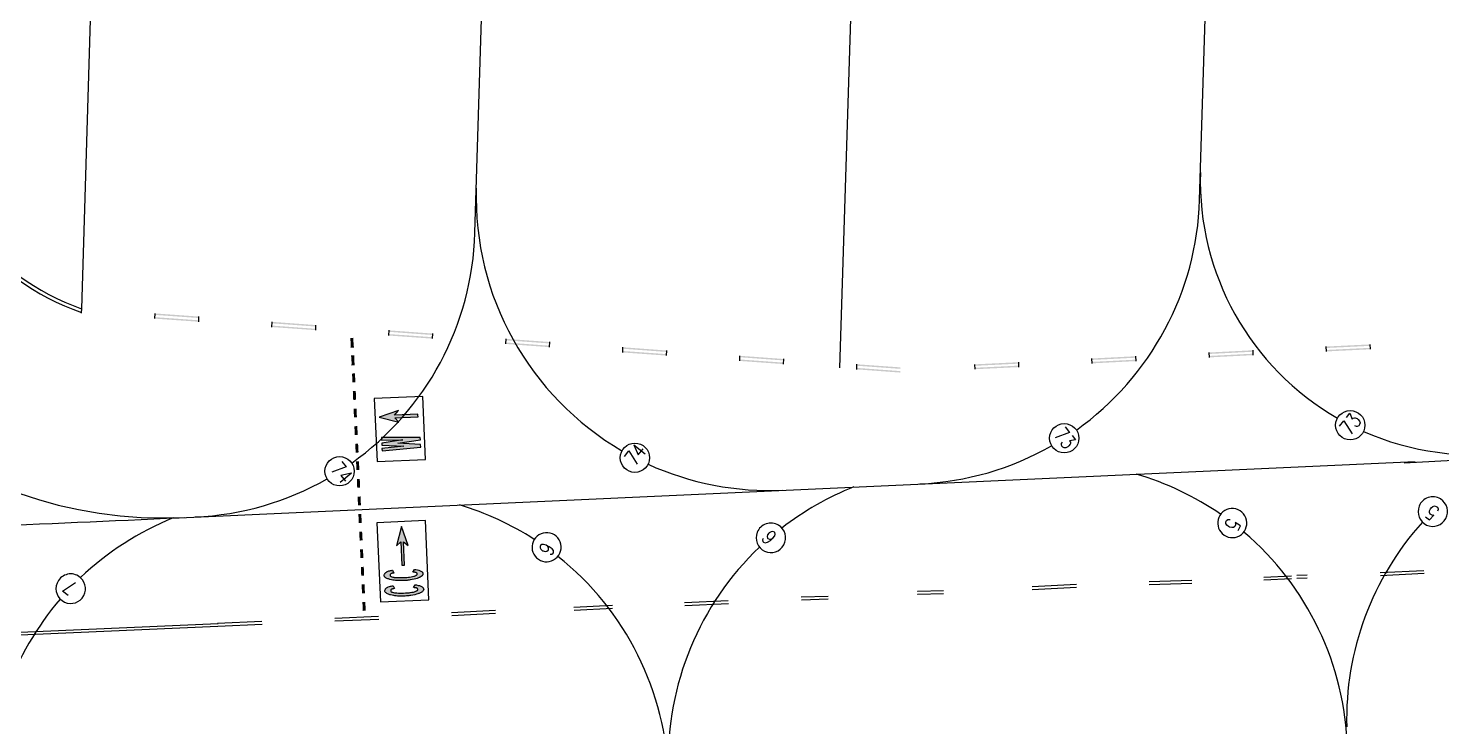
# Model space of a CAD drawing. Extents: x 71210 to 87171, y -11349 to 219.
# Drawn here: x 79719 to 81165, y -5946 to -5232 of the extents above; entities that cross this region are included whole.
import ezdxf

# ---------------------------------------------------------------- set-up
doc = ezdxf.new("R2010")
doc.units = 0
doc.layers.add('建築', color=7, linetype='Continuous')
doc.styles.add('TC_T1', font='romanc.shx', dxfattribs={"width": 0.8, "bigfont": '@chineset.shx'})

msp = doc.modelspace()

# ---------------------------------------------------------------- hatches: boundary and pattern name
at = {"layer": '建築', "ltscale": 1000}
h = msp.add_hatch(color=256, dxfattribs=at)
h.paths.add_polyline_path([(79848.7, -5523.1), (79848.6, -5524.6), (79893.5, -5527.8), (79893.6, -5526.3)])
h.paths.add_polyline_path([(79848.5, -5526.9), (79848.5, -5528.4), (79893.4, -5531.6), (79893.4, -5530.1)])
h = msp.add_hatch(color=256, dxfattribs=at)
h.paths.add_polyline_path([(79968.4, -5531.7), (79968.3, -5533.2), (80013.2, -5536.5), (80013.3, -5535)])
h.paths.add_polyline_path([(79968.2, -5535.5), (79968.2, -5537), (80013.1, -5540.2), (80013.1, -5538.8)])
h = msp.add_hatch(color=256, dxfattribs=at)
h.paths.add_polyline_path([(80050.4, -5548.5), (80048.9, -5548.6), (80049.3, -5557.6), (80050.8, -5557.5)])
h.paths.add_polyline_path([(80051.9, -5548.5), (80050.4, -5548.5), (80050.8, -5557.5), (80052.3, -5557.4)])
h = msp.add_hatch(color=256, dxfattribs=at)
h.paths.add_polyline_path([(80088.1, -5540.4), (80088, -5541.9), (80132.9, -5545.2), (80133, -5543.7)])
h.paths.add_polyline_path([(80087.9, -5544.2), (80087.8, -5545.7), (80132.7, -5548.9), (80132.8, -5547.4)])
h = msp.add_hatch(color=256, dxfattribs=at)
h.paths.add_polyline_path([(80207.8, -5549.1), (80207.7, -5550.6), (80252.6, -5553.8), (80252.7, -5552.3)])
h.paths.add_polyline_path([(80207.6, -5552.8), (80207.5, -5554.3), (80252.4, -5557.6), (80252.5, -5556.1)])
h = msp.add_hatch(color=256, dxfattribs=at)
h.paths.add_polyline_path([(80050.2, -5575.6), (80051.7, -5575.5), (80051.3, -5566.5), (80049.8, -5566.6)])
h.paths.add_polyline_path([(80052.8, -5566.4), (80051.3, -5566.5), (80051.7, -5575.5), (80053.2, -5575.4)])
h = msp.add_hatch(color=256, dxfattribs=at)
h.paths.add_polyline_path([(80327.4, -5557.7), (80327.4, -5559.2), (80372.3, -5562.5), (80372.3, -5561)])
h.paths.add_polyline_path([(80327.3, -5561.5), (80327.2, -5563), (80372.1, -5566.2), (80372.2, -5564.7)])
h = msp.add_hatch(color=256, dxfattribs=at)
h.paths.add_polyline_path([(80447.1, -5566.4), (80447.1, -5567.9), (80492, -5571.2), (80492, -5569.7)])
h.paths.add_polyline_path([(80447, -5570.2), (80446.9, -5571.7), (80491.8, -5574.9), (80491.9, -5573.4)])
h = msp.add_hatch(color=256, dxfattribs=at)
h.paths.add_polyline_path([(80852.3, -5568.4), (80852.2, -5566.9), (80807.3, -5569.2), (80807.3, -5570.7)])
h.paths.add_polyline_path([(80852.5, -5571.9), (80852.4, -5570.4), (80807.4, -5572.7), (80807.5, -5574.2)])
h = msp.add_hatch(color=256, dxfattribs=at)
h.paths.add_polyline_path([(80972.1, -5562.3), (80972.1, -5560.8), (80927.1, -5563.1), (80927.2, -5564.6)])
h.paths.add_polyline_path([(80972.3, -5565.8), (80972.2, -5564.3), (80927.3, -5566.6), (80927.4, -5568.1)])
h = msp.add_hatch(color=256, dxfattribs=at)
h.paths.add_polyline_path([(81092, -5556.3), (81091.9, -5554.8), (81047, -5557), (81047, -5558.5)])
h.paths.add_polyline_path([(81092.2, -5559.8), (81092.1, -5558.3), (81047.1, -5560.5), (81047.2, -5562)])
h = msp.add_hatch(color=256, dxfattribs=at)
h.paths.add_polyline_path([(80566.8, -5575.1), (80566.8, -5576.6), (80611.7, -5579.8), (80611.7, -5578.3)])
h.paths.add_polyline_path([(80566.7, -5578.8), (80566.6, -5580.3), (80611.5, -5583.6), (80611.6, -5582.1)])
h = msp.add_hatch(color=256, dxfattribs=at)
h.paths.add_polyline_path([(80732.4, -5574.5), (80732.4, -5573), (80687.4, -5575.2), (80687.5, -5576.7)])
h.paths.add_polyline_path([(80732.6, -5578), (80732.5, -5576.5), (80687.6, -5578.7), (80687.7, -5580.2)])
h = msp.add_hatch(color=256, dxfattribs=at)
h.paths.add_polyline_path([(80051, -5593.5), (80052.5, -5593.5), (80052.1, -5584.5), (80050.6, -5584.6)])
h.paths.add_polyline_path([(80053.6, -5584.4), (80052.1, -5584.5), (80052.5, -5593.5), (80054, -5593.4)])
h = msp.add_hatch(color=256, dxfattribs=at)
h.paths.add_polyline_path([(80051.8, -5611.5), (80053.3, -5611.5), (80052.9, -5602.5), (80051.4, -5602.5)])
h.paths.add_polyline_path([(80054.4, -5602.4), (80052.9, -5602.5), (80053.3, -5611.5), (80054.8, -5611.4)])
h = msp.add_hatch(color=256, dxfattribs=at)
h.paths.add_polyline_path([(80052.6, -5629.5), (80054.1, -5629.4), (80053.7, -5620.4), (80052.2, -5620.5)])
h.paths.add_polyline_path([(80055.2, -5620.4), (80053.7, -5620.4), (80054.1, -5629.4), (80055.6, -5629.4)])
for points in [[(80118, -5627.3), (80118, -5626), (80094.2, -5627), (80098, -5622.3), (80078.5, -5629.1), (80098.5, -5634.2), (80094.3, -5629.8), (80118.1, -5628.7)], [(80103.7, -5658.9), (80081.2, -5661.1), (80081.4, -5663.7), (80120.9, -5659.9), (80120.8, -5657.3), (80097.4, -5655.9), (80120.5, -5652.4), (80120.4, -5649.9), (80080.7, -5650.1), (80080.9, -5652.6), (80102.7, -5652.5), (80081, -5655.7), (80081.1, -5657.7)], [(80102.9, -5780.5), (80104.3, -5780.4), (80103.2, -5756.6), (80107.9, -5760.4), (80101.1, -5740.9), (80096, -5760.9), (80100.4, -5756.7), (80101.5, -5780.5)], [(80093.3, -5788.6), (80092.9, -5788.6), (80092.4, -5788.7), (80092, -5788.8), (80091.5, -5788.9), (80091.3, -5789), (80090.7, -5789.2), (80090.4, -5789.4), (80090, -5789.7), (80089.7, -5790), (80089.5, -5790.3), (80089.5, -5790.8), (80089.5, -5790.9), (80089.5, -5791.2), (80089.7, -5791.4), (80090.1, -5791.8), (80090.7, -5792.2), (80091.3, -5792.4), (80092.4, -5792.7), (80093.3, -5792.9), (80093.8, -5793), (80094.6, -5793.1), (80095.3, -5793.1), (80095.7, -5793.2), (80097.2, -5793.3), (80098, -5793.3), (80099.5, -5793.3), (80100.5, -5793.3), (80101.2, -5793.3), (80102.4, -5793.3), (80104.5, -5793.2), (80106.6, -5793), (80108.2, -5792.8), (80109.5, -5792.7), (80111.1, -5792.5), (80112.6, -5792.2), (80113.8, -5791.9), (80114.5, -5791.7), (80115.3, -5791.4), (80116, -5791.1), (80116.4, -5790.8), (80116.7, -5790.6), (80116.9, -5790.4), (80117.1, -5790.2), (80117.2, -5789.9), (80117.3, -5789.7), (80117.2, -5789.5), (80117.2, -5789.3), (80117.2, -5789.2), (80117.1, -5789), (80117.1, -5788.9), (80117, -5788.8), (80116.9, -5788.7), (80116.8, -5788.6), (80116.7, -5788.4), (80116.5, -5788.3), (80116.3, -5788.2), (80116.1, -5788.1), (80115.9, -5788.1), (80115.8, -5788), (80115.5, -5788), (80115.3, -5787.9), (80115, -5787.9), (80114.7, -5787.8), (80114.4, -5787.8), (80114.1, -5787.8), (80113.7, -5787.7), (80113.2, -5787.7), (80112.9, -5787.7), (80112.7, -5787.6), (80114.4, -5784.9), (80115.8, -5785), (80117.7, -5785.3), (80118.8, -5785.6), (80120.3, -5786.2), (80121.6, -5786.9), (80122.2, -5787.4), (80122.6, -5787.8), (80122.8, -5788.2), (80122.9, -5788.5), (80123.1, -5788.9), (80123.1, -5789.3), (80123.1, -5789.6), (80123.1, -5789.9), (80122.9, -5790.4), (80122.7, -5790.8), (80122.5, -5791.1), (80122.2, -5791.4), (80121.8, -5791.8), (80121.3, -5792.1), (80120.4, -5792.7), (80119.6, -5793.1), (80119.2, -5793.3), (80118.5, -5793.6), (80117.8, -5793.9), (80117.1, -5794.1), (80115.8, -5794.5), (80114, -5795), (80112.2, -5795.3), (80110.2, -5795.7), (80108.9, -5795.8), (80107.8, -5796), (80107.1, -5796.1), (80105.5, -5796.2), (80104.2, -5796.3), (80102.9, -5796.3), (80102.2, -5796.4), (80100.9, -5796.4), (80099.4, -5796.4), (80097.6, -5796.3), (80096.4, -5796.2), (80095, -5796.1), (80093.6, -5796), (80092.5, -5795.8), (80090.9, -5795.5), (80089.4, -5795.2), (80088.7, -5795), (80087.8, -5794.7), (80087.1, -5794.5), (80086.2, -5794.1), (80085.4, -5793.7), (80084.7, -5793.2), (80084.1, -5792.7), (80083.8, -5792.2), (80083.6, -5791.7), (80083.5, -5791.4), (80083.5, -5791.1), (80083.5, -5790.6), (80083.7, -5789.9), (80084, -5789.3), (80084.3, -5789), (80084.8, -5788.4), (80085.3, -5788), (80085.7, -5787.7), (80086.4, -5787.2), (80087, -5787), (80088.1, -5786.5), (80089.1, -5786.2), (80090, -5786), (80091, -5785.9), (80091.6, -5785.8), (80092, -5785.8)], [(80123.2, -5807), (80123.4, -5806.7), (80123.6, -5806.2), (80123.8, -5805.8), (80123.9, -5805.4), (80123.9, -5805.1), (80123.8, -5804.8), (80123.7, -5804.4), (80123.5, -5804.1), (80123.3, -5803.7), (80122.9, -5803.3), (80122.3, -5802.7), (80121, -5802), (80119.5, -5801.5), (80118.4, -5801.2), (80116.6, -5800.8), (80115.1, -5800.7), (80113.4, -5803.5), (80113.6, -5803.5), (80113.9, -5803.5), (80114.4, -5803.6), (80114.8, -5803.6), (80115.1, -5803.6), (80115.4, -5803.7), (80115.8, -5803.7), (80116.2, -5803.8), (80116.6, -5803.9), (80116.8, -5804), (80117.1, -5804.1), (80117.5, -5804.3), (80117.7, -5804.6), (80117.9, -5804.9), (80118, -5805.2), (80118, -5805.7), (80117.8, -5806.1), (80117.4, -5806.5), (80117.1, -5806.7), (80116.7, -5806.9), (80116, -5807.3), (80115.3, -5807.5), (80114.5, -5807.7), (80113.4, -5808), (80111.9, -5808.3), (80110.2, -5808.6), (80108.9, -5808.7), (80107.3, -5808.9), (80105.2, -5809), (80103.2, -5809.1), (80101.9, -5809.1), (80101.3, -5809.1), (80100.2, -5809.1), (80098.8, -5809.1), (80098, -5809.1), (80096.5, -5809), (80096, -5809), (80095.4, -5808.9), (80094.6, -5808.8), (80094, -5808.7), (80093.1, -5808.5), (80092, -5808.2), (80091.4, -5808), (80090.8, -5807.7), (80090.4, -5807.3), (80090.2, -5807), (80090.2, -5806.7), (80090.2, -5806.2), (80090.4, -5805.8), (80090.7, -5805.5), (80091.1, -5805.2), (80091.5, -5805), (80092, -5804.8), (80092.2, -5804.8), (80092.7, -5804.7), (80093.1, -5804.6), (80093.6, -5804.5), (80094.1, -5804.4), (80092.7, -5801.7), (80092.3, -5801.7), (80091.7, -5801.7), (80090.7, -5801.9), (80089.8, -5802.1), (80088.9, -5802.4), (80087.7, -5802.8), (80087.2, -5803.1), (80086.4, -5803.5), (80086, -5803.8), (80085.5, -5804.2), (80085, -5804.8), (80084.7, -5805.1), (80084.4, -5805.7), (80084.2, -5806.4), (80084.2, -5806.9), (80084.2, -5807.3), (80084.3, -5807.6), (80084.5, -5808), (80084.9, -5808.5), (80085.4, -5809), (80086.1, -5809.5), (80087, -5809.9), (80087.8, -5810.3), (80088.5, -5810.6), (80089.4, -5810.8), (80090.1, -5811), (80091.6, -5811.4), (80093.2, -5811.6), (80094.4, -5811.8), (80095.7, -5812), (80097.1, -5812.1), (80098.4, -5812.1), (80100.2, -5812.2), (80101.6, -5812.2), (80102.9, -5812.2), (80103.6, -5812.2), (80104.9, -5812.1), (80106.3, -5812), (80107.8, -5811.9), (80108.6, -5811.8), (80109.6, -5811.7), (80110.9, -5811.5), (80112.9, -5811.2), (80114.8, -5810.8), (80116.6, -5810.3), (80117.8, -5810), (80118.5, -5809.7), (80119.2, -5809.4), (80119.9, -5809.2), (80120.4, -5808.9), (80121.2, -5808.5), (80122, -5808), (80122.5, -5807.6), (80123, -5807.2)]]:
    msp.add_hatch(color=256, dxfattribs=at).paths.add_polyline_path(points)
h = msp.add_hatch(color=256, dxfattribs=at)
h.paths.add_polyline_path([(80053.4, -5647.5), (80054.9, -5647.4), (80054.5, -5638.4), (80053, -5638.5)])
h.paths.add_polyline_path([(80056, -5638.4), (80054.5, -5638.4), (80054.9, -5647.4), (80056.4, -5647.4)])
h = msp.add_hatch(color=256, dxfattribs=at)
h.paths.add_polyline_path([(80054.3, -5665.5), (80055.8, -5665.4), (80055.3, -5656.4), (80053.9, -5656.5)])
h.paths.add_polyline_path([(80056.8, -5656.3), (80055.3, -5656.4), (80055.8, -5665.4), (80057.3, -5665.3)])
h = msp.add_hatch(color=256, dxfattribs=at)
h.paths.add_polyline_path([(80055.1, -5683.4), (80056.6, -5683.4), (80056.2, -5674.4), (80054.7, -5674.5)])
h.paths.add_polyline_path([(80057.7, -5674.3), (80056.2, -5674.4), (80056.6, -5683.4), (80058.1, -5683.3)])
h = msp.add_hatch(color=256, dxfattribs=at)
h.paths.add_polyline_path([(80055.9, -5701.4), (80057.4, -5701.4), (80057, -5692.4), (80055.5, -5692.4)])
h.paths.add_polyline_path([(80058.5, -5692.3), (80057, -5692.4), (80057.4, -5701.4), (80058.9, -5701.3)])
h = msp.add_hatch(color=256, dxfattribs=at)
h.paths.add_polyline_path([(80056.7, -5719.4), (80058.2, -5719.3), (80057.8, -5710.4), (80056.3, -5710.4)])
h.paths.add_polyline_path([(80059.3, -5710.3), (80057.8, -5710.4), (80058.2, -5719.3), (80059.7, -5719.3)])
h = msp.add_hatch(color=256, dxfattribs=at)
h.paths.add_polyline_path([(80057.5, -5737.4), (80059, -5737.3), (80058.6, -5728.3), (80057.1, -5728.4)])
h.paths.add_polyline_path([(80060.1, -5728.3), (80058.6, -5728.3), (80059, -5737.3), (80060.5, -5737.3)])
h = msp.add_hatch(color=256, dxfattribs=at)
h.paths.add_polyline_path([(80058.4, -5755.4), (80059.9, -5755.3), (80059.4, -5746.3), (80057.9, -5746.4)])
h.paths.add_polyline_path([(80060.9, -5746.2), (80059.4, -5746.3), (80059.9, -5755.3), (80061.4, -5755.2)])
h = msp.add_hatch(color=256, dxfattribs=at)
h.paths.add_polyline_path([(80059.2, -5773.4), (80060.7, -5773.3), (80060.3, -5764.3), (80058.8, -5764.4)])
h.paths.add_polyline_path([(80061.8, -5764.2), (80060.3, -5764.3), (80060.7, -5773.3), (80062.2, -5773.2)])
h = msp.add_hatch(color=256, dxfattribs=at)
h.paths.add_polyline_path([(80060, -5791.3), (80061.5, -5791.3), (80061.1, -5782.3), (80059.6, -5782.3)])
h.paths.add_polyline_path([(80062.6, -5782.2), (80061.1, -5782.3), (80061.5, -5791.3), (80063, -5791.2)])
h = msp.add_hatch(color=256, dxfattribs=at)
h.paths.add_polyline_path([(80060.8, -5809.3), (80062.3, -5809.3), (80061.9, -5800.3), (80060.4, -5800.3)])
h.paths.add_polyline_path([(80063.4, -5800.2), (80061.9, -5800.3), (80062.3, -5809.3), (80063.8, -5809.2)])
h = msp.add_hatch(color=256, dxfattribs=at)
h.paths.add_polyline_path([(80061.6, -5827.3), (80063.1, -5827.2), (80062.7, -5818.2), (80061.2, -5818.3)])
h.paths.add_polyline_path([(80064.2, -5818.2), (80062.7, -5818.2), (80063.1, -5827.2), (80064.6, -5827.2)])

# ---------------------------------------------------------------- linework, layer by layer
for p, q in [((80176.4, -5440.8, -12.7), (80202.7, -4583.3, -12.7)), ((80917.8, -5407, -12.7), (80942.5, -4602.1, -12.7)), ((79774, -5518.4, -12.7), (79795.4, -4815, -12.7)), ((80549.8, -5578.9, -12.7), (80572.6, -4838.9, -12.7)), ((79773.9, -5517.7, -12.7), (79773.6, -5523, -12.7)), ((79848.7, -5523.1, -12.7), (79848.5, -5528.4, -12.7)), ((79893.6, -5526.3, -12.7), (79893.4, -5531.6, -12.7)), ((79968.4, -5531.7, -12.7), (79968.2, -5537, -12.7)), ((80013.3, -5535, -12.7), (80013.1, -5540.2, -12.7)), ((80048.9, -5548.6, -12.7), (80051.9, -5548.5, -12.7)), ((80088.1, -5540.4, -12.7), (80087.8, -5545.7, -12.7)), ((80133, -5543.7, -12.7), (80132.7, -5548.9, -12.7)), ((80207.8, -5549.1, -12.7), (80207.5, -5554.3, -12.7)), ((80252.7, -5552.3, -12.7), (80252.4, -5557.6, -12.7)), ((80049.3, -5557.6, -12.7), (80052.3, -5557.4, -12.7)), ((80049.3, -5557.6, -12.7), (80052.3, -5557.4, -12.7)), ((80049.8, -5566.6, -12.7), (80052.8, -5566.4, -12.7)), ((80327.4, -5557.7, -12.7), (80327.2, -5563, -12.7)), ((80372.3, -5561, -12.7), (80372.1, -5566.2, -12.7)), ((80447.1, -5566.4, -12.7), (80446.9, -5571.7, -12.7)), ((80852.2, -5566.9, -12.7), (80852.5, -5571.9, -12.7)), ((80927.1, -5563.1, -12.7), (80927.4, -5568.1, -12.7)), ((80972.1, -5560.8, -12.7), (80972.3, -5565.8, -12.7)), ((81047, -5557, -12.7), (81047.2, -5562, -12.7)), ((81091.9, -5554.8, -12.7), (81092.2, -5559.8, -12.7)), ((80050.2, -5575.6, -12.7), (80053.2, -5575.4, -12.7)), ((80492, -5569.7, -12.7), (80491.8, -5574.9, -12.7)), ((80566.8, -5575.1, -12.7), (80566.6, -5580.3, -12.7)), ((80687.4, -5575.2, -12.7), (80687.7, -5580.2, -12.7)), ((80732.4, -5573, -12.7), (80732.6, -5578, -12.7)), ((80807.3, -5569.2, -12.7), (80807.5, -5574.2, -12.7)), ((80123, -5608, -12.7), (80073.4, -5610.2, -12.7)), ((80073.4, -5610.2, -12.7), (80076.4, -5674.6, -12.7)), ((80125.9, -5672.4, -12.7), (80123, -5608, -12.7)), ((80098, -5622.3, -12.7), (80078.5, -5629.1, -12.7)), ((80094.2, -5627, -12.7), (80098, -5622.3, -12.7)), ((80078.5, -5629.1, -12.7), (80098.5, -5634.2, -12.7)), ((80118, -5626, -12.7), (80094.2, -5627, -12.7)), ((80094.3, -5629.8, -12.7), (80118.1, -5628.7, -12.7)), ((80098.5, -5634.2, -12.7), (80094.3, -5629.8, -12.7)), ((80118, -5627.3, -12.7), (80118, -5626, -12.7)), ((80118.1, -5628.7, -12.7), (80118, -5627.3, -12.7)), ((80120.4, -5649.9, -12.7), (80080.7, -5650.1, -12.7)), ((80080.7, -5650.1, -12.7), (80080.9, -5652.6, -12.7)), ((80080.9, -5652.6, -12.7), (80102.7, -5652.5, -12.7)), ((80102.7, -5652.5, -12.7), (80081, -5655.7, -12.7)), ((80097.4, -5655.9, -12.7), (80120.5, -5652.4, -12.7)), ((80120.5, -5652.4, -12.7), (80120.4, -5649.9, -12.7)), ((80081, -5655.7, -12.7), (80081.1, -5657.7, -12.7)), ((80081.1, -5657.7, -12.7), (80103.7, -5658.9, -12.7)), ((80103.7, -5658.9, -12.7), (80081.2, -5661.1, -12.7)), ((80081.2, -5661.1, -12.7), (80081.4, -5663.7, -12.7)), ((80081.4, -5663.7, -12.7), (80120.9, -5659.9, -12.7)), ((80120.8, -5657.3, -12.7), (80097.4, -5655.9, -12.7)), ((80120.9, -5659.9, -12.7), (80120.8, -5657.3, -12.7)), ((79873.7, -5732, -12.7), (81138.2, -5674.4, -12.7)), ((79873.7, -5732, -12.7), (81138.2, -5674.4, -12.7)), ((80076.4, -5674.6, -12.7), (80125.9, -5672.4, -12.7)), ((80125.6, -5734.8, -12.7), (80076.1, -5737.1, -12.7)), ((80076.1, -5737.1, -12.7), (80079.8, -5818.2, -12.7)), ((80101.1, -5740.9, -12.7), (80096, -5760.9, -12.7)), ((80107.9, -5760.4, -12.7), (80101.1, -5740.9, -12.7)), ((80129.3, -5816, -12.7), (80125.6, -5734.8, -12.7)), ((80096, -5760.9, -12.7), (80100.4, -5756.7, -12.7)), ((80100.4, -5756.7, -12.7), (80101.5, -5780.5, -12.7)), ((80104.3, -5780.4, -12.7), (80103.2, -5756.6, -12.7)), ((80103.2, -5756.6, -12.7), (80107.9, -5760.4, -12.7)), ((80101.5, -5780.5, -12.7), (80102.9, -5780.5, -12.7)), ((80102.9, -5780.5, -12.7), (80104.3, -5780.4, -12.7)), ((80083.5, -5790.6, -12.7), (80083.7, -5789.9, -12.7)), ((80083.5, -5791.1, -12.7), (80083.5, -5790.6, -12.7)), ((80083.5, -5791.4, -12.7), (80083.5, -5791.1, -12.7)), ((80083.6, -5791.7, -12.7), (80083.5, -5791.4, -12.7)), ((80083.8, -5792.2, -12.7), (80083.6, -5791.7, -12.7)), ((80083.7, -5789.9, -12.7), (80084, -5789.3, -12.7)), ((80084.1, -5792.7, -12.7), (80083.8, -5792.2, -12.7)), ((80084, -5789.3, -12.7), (80084.3, -5789, -12.7)), ((80084.7, -5793.2, -12.7), (80084.1, -5792.7, -12.7)), ((80084.3, -5789, -12.7), (80084.8, -5788.4, -12.7)), ((80085.4, -5793.7, -12.7), (80084.7, -5793.2, -12.7)), ((80084.8, -5788.4, -12.7), (80085.3, -5788, -12.7)), ((80085.3, -5788, -12.7), (80085.7, -5787.7, -12.7)), ((80086.2, -5794.1, -12.7), (80085.4, -5793.7, -12.7)), ((80085.7, -5787.7, -12.7), (80086.4, -5787.2, -12.7)), ((80087.1, -5794.5, -12.7), (80086.2, -5794.1, -12.7)), ((80086.4, -5787.2, -12.7), (80087, -5787, -12.7)), ((80087, -5787, -12.7), (80088.1, -5786.5, -12.7)), ((80087.8, -5794.7, -12.7), (80087.1, -5794.5, -12.7)), ((80088.7, -5795, -12.7), (80087.8, -5794.7, -12.7)), ((80088.1, -5786.5, -12.7), (80089.1, -5786.2, -12.7)), ((80089.4, -5795.2, -12.7), (80088.7, -5795, -12.7)), ((80089.1, -5786.2, -12.7), (80090, -5786, -12.7)), ((80090.9, -5795.5, -12.7), (80089.4, -5795.2, -12.7)), ((80089.7, -5790, -12.7), (80089.5, -5790.3, -12.7)), ((80089.5, -5790.3, -12.7), (80089.5, -5790.8, -12.7)), ((80089.5, -5790.8, -12.7), (80089.5, -5790.9, -12.7)), ((80089.5, -5790.9, -12.7), (80089.5, -5791.2, -12.7)), ((80089.5, -5791.2, -12.7), (80089.7, -5791.4, -12.7)), ((80090, -5789.7, -12.7), (80089.7, -5790, -12.7)), ((80089.7, -5791.4, -12.7), (80090.1, -5791.8, -12.7)), ((80090, -5786, -12.7), (80091, -5785.9, -12.7)), ((80090.4, -5789.4, -12.7), (80090, -5789.7, -12.7)), ((80090.1, -5791.8, -12.7), (80090.7, -5792.2, -12.7)), ((80090.7, -5789.2, -12.7), (80090.4, -5789.4, -12.7)), ((80091.3, -5789, -12.7), (80090.7, -5789.2, -12.7)), ((80090.7, -5792.2, -12.7), (80091.3, -5792.4, -12.7)), ((80092.5, -5795.8, -12.7), (80090.9, -5795.5, -12.7)), ((80091, -5785.9, -12.7), (80091.6, -5785.8, -12.7)), ((80091.5, -5788.9, -12.7), (80091.3, -5789, -12.7)), ((80091.3, -5792.4, -12.7), (80092.4, -5792.7, -12.7)), ((80092, -5788.8, -12.7), (80091.5, -5788.9, -12.7)), ((80091.6, -5785.8, -12.7), (80092, -5785.8, -12.7)), ((80092, -5785.8, -12.7), (80093.3, -5788.6, -12.7)), ((80092.4, -5788.7, -12.7), (80092, -5788.8, -12.7)), ((80092.9, -5788.6, -12.7), (80092.4, -5788.7, -12.7)), ((80092.4, -5792.7, -12.7), (80093.3, -5792.9, -12.7)), ((80093.6, -5796, -12.7), (80092.5, -5795.8, -12.7)), ((80093.3, -5788.6, -12.7), (80092.9, -5788.6, -12.7)), ((80093.3, -5792.9, -12.7), (80093.8, -5793, -12.7)), ((80095, -5796.1, -12.7), (80093.6, -5796, -12.7)), ((80093.8, -5793, -12.7), (80094.6, -5793.1, -12.7)), ((80094.6, -5793.1, -12.7), (80095.3, -5793.1, -12.7)), ((80096.4, -5796.2, -12.7), (80095, -5796.1, -12.7)), ((80095.3, -5793.1, -12.7), (80095.7, -5793.2, -12.7)), ((80095.7, -5793.2, -12.7), (80097.2, -5793.3, -12.7)), ((80097.6, -5796.3, -12.7), (80096.4, -5796.2, -12.7)), ((80097.2, -5793.3, -12.7), (80098, -5793.3, -12.7)), ((80099.4, -5796.4, -12.7), (80097.6, -5796.3, -12.7)), ((80098, -5793.3, -12.7), (80099.5, -5793.3, -12.7)), ((80100.9, -5796.4, -12.7), (80099.4, -5796.4, -12.7)), ((80099.5, -5793.3, -12.7), (80100.5, -5793.3, -12.7)), ((80100.5, -5793.3, -12.7), (80101.2, -5793.3, -12.7)), ((80102.2, -5796.4, -12.7), (80100.9, -5796.4, -12.7)), ((80101.2, -5793.3, -12.7), (80102.4, -5793.3, -12.7)), ((80102.9, -5796.3, -12.7), (80102.2, -5796.4, -12.7)), ((80102.4, -5793.3, -12.7), (80104.5, -5793.2, -12.7)), ((80104.2, -5796.3, -12.7), (80102.9, -5796.3, -12.7)), ((80105.5, -5796.2, -12.7), (80104.2, -5796.3, -12.7)), ((80104.5, -5793.2, -12.7), (80106.6, -5793, -12.7)), ((80107.1, -5796.1, -12.7), (80105.5, -5796.2, -12.7)), ((80106.6, -5793, -12.7), (80108.2, -5792.8, -12.7)), ((80107.8, -5796, -12.7), (80107.1, -5796.1, -12.7)), ((80108.9, -5795.8, -12.7), (80107.8, -5796, -12.7)), ((80108.2, -5792.8, -12.7), (80109.5, -5792.7, -12.7)), ((80110.2, -5795.7, -12.7), (80108.9, -5795.8, -12.7)), ((80109.5, -5792.7, -12.7), (80111.1, -5792.5, -12.7)), ((80112.2, -5795.3, -12.7), (80110.2, -5795.7, -12.7)), ((80111.1, -5792.5, -12.7), (80112.6, -5792.2, -12.7)), ((80114, -5795, -12.7), (80112.2, -5795.3, -12.7)), ((80112.6, -5792.2, -12.7), (80113.8, -5791.9, -12.7)), ((80112.7, -5787.6, -12.7), (80114.4, -5784.9, -12.7)), ((80112.9, -5787.7, -12.7), (80112.7, -5787.6, -12.7)), ((80113.2, -5787.7, -12.7), (80112.9, -5787.7, -12.7)), ((80113.7, -5787.7, -12.7), (80113.2, -5787.7, -12.7)), ((80114.1, -5787.8, -12.7), (80113.7, -5787.7, -12.7)), ((80113.8, -5791.9, -12.7), (80114.5, -5791.7, -12.7)), ((80115.8, -5794.5, -12.7), (80114, -5795, -12.7)), ((80114.4, -5787.8, -12.7), (80114.1, -5787.8, -12.7)), ((80114.4, -5784.9, -12.7), (80115.8, -5785, -12.7)), ((80114.7, -5787.8, -12.7), (80114.4, -5787.8, -12.7)), ((80114.5, -5791.7, -12.7), (80115.3, -5791.4, -12.7)), ((80115, -5787.9, -12.7), (80114.7, -5787.8, -12.7)), ((80115.3, -5787.9, -12.7), (80115, -5787.9, -12.7)), ((80115.5, -5788, -12.7), (80115.3, -5787.9, -12.7)), ((80115.3, -5791.4, -12.7), (80116, -5791.1, -12.7)), ((80115.8, -5788, -12.7), (80115.5, -5788, -12.7)), ((80115.8, -5785, -12.7), (80117.7, -5785.3, -12.7)), ((80115.9, -5788.1, -12.7), (80115.8, -5788, -12.7)), ((80117.1, -5794.1, -12.7), (80115.8, -5794.5, -12.7)), ((80116.1, -5788.1, -12.7), (80115.9, -5788.1, -12.7)), ((80116, -5791.1, -12.7), (80116.4, -5790.8, -12.7)), ((80116.3, -5788.2, -12.7), (80116.1, -5788.1, -12.7)), ((80116.5, -5788.3, -12.7), (80116.3, -5788.2, -12.7)), ((80116.4, -5790.8, -12.7), (80116.7, -5790.6, -12.7)), ((80116.7, -5788.4, -12.7), (80116.5, -5788.3, -12.7)), ((80116.8, -5788.6, -12.7), (80116.7, -5788.4, -12.7)), ((80116.7, -5790.6, -12.7), (80116.9, -5790.4, -12.7)), ((80116.9, -5788.7, -12.7), (80116.8, -5788.6, -12.7)), ((80117, -5788.8, -12.7), (80116.9, -5788.7, -12.7)), ((80116.9, -5790.4, -12.7), (80117.1, -5790.2, -12.7)), ((80117.1, -5788.9, -12.7), (80117, -5788.8, -12.7)), ((80117.1, -5789, -12.7), (80117.1, -5788.9, -12.7)), ((80117.2, -5789.2, -12.7), (80117.1, -5789, -12.7)), ((80117.1, -5790.2, -12.7), (80117.2, -5789.9, -12.7)), ((80117.8, -5793.9, -12.7), (80117.1, -5794.1, -12.7)), ((80117.2, -5789.3, -12.7), (80117.2, -5789.2, -12.7)), ((80117.2, -5789.5, -12.7), (80117.2, -5789.3, -12.7)), ((80117.3, -5789.7, -12.7), (80117.2, -5789.5, -12.7)), ((80117.2, -5789.9, -12.7), (80117.3, -5789.7, -12.7)), ((80117.7, -5785.3, -12.7), (80118.8, -5785.6, -12.7)), ((80118.5, -5793.6, -12.7), (80117.8, -5793.9, -12.7)), ((80119.2, -5793.3, -12.7), (80118.5, -5793.6, -12.7)), ((80118.8, -5785.6, -12.7), (80120.3, -5786.2, -12.7)), ((80119.6, -5793.1, -12.7), (80119.2, -5793.3, -12.7)), ((80120.4, -5792.7, -12.7), (80119.6, -5793.1, -12.7)), ((80120.3, -5786.2, -12.7), (80121.6, -5786.9, -12.7)), ((80121.3, -5792.1, -12.7), (80120.4, -5792.7, -12.7)), ((80121.8, -5791.8, -12.7), (80121.3, -5792.1, -12.7)), ((80121.6, -5786.9, -12.7), (80122.2, -5787.4, -12.7)), ((80122.2, -5791.4, -12.7), (80121.8, -5791.8, -12.7)), ((80122.2, -5787.4, -12.7), (80122.6, -5787.8, -12.7)), ((80122.5, -5791.1, -12.7), (80122.2, -5791.4, -12.7)), ((80122.7, -5790.8, -12.7), (80122.5, -5791.1, -12.7)), ((80122.6, -5787.8, -12.7), (80122.8, -5788.2, -12.7)), ((80122.9, -5790.4, -12.7), (80122.7, -5790.8, -12.7)), ((80122.8, -5788.2, -12.7), (80122.9, -5788.5, -12.7)), ((80122.9, -5788.5, -12.7), (80123.1, -5788.9, -12.7)), ((80123.1, -5789.9, -12.7), (80122.9, -5790.4, -12.7)), ((80123.1, -5788.9, -12.7), (80123.1, -5789.3, -12.7)), ((80123.1, -5789.3, -12.7), (80123.1, -5789.6, -12.7)), ((80123.1, -5789.6, -12.7), (80123.1, -5789.9, -12.7)), ((80866, -5797.3, -12.7), (80909.7, -5796, -12.7)), ((80866.1, -5800.3, -12.7), (80909.8, -5799, -12.7)), ((80983.5, -5792.7, -12.7), (81011.7, -5791.3, -12.7)), ((80983.6, -5795.7, -12.7), (81011.8, -5794.3, -12.7)), ((81017.1, -5790.9, -12.7), (81027.8, -5790.6, -12.7)), ((81017.2, -5793.9, -12.7), (81027.9, -5793.6, -12.7)), ((81102.5, -5788, -12.7), (81147.2, -5785.9, -12.7)), ((81102.7, -5791, -12.7), (81147.5, -5788.9, -12.7)), ((80084.2, -5806.4, -12.7), (80084.4, -5805.7, -12.7)), ((80084.2, -5806.9, -12.7), (80084.2, -5806.4, -12.7)), ((80084.2, -5807.3, -12.7), (80084.2, -5806.9, -12.7)), ((80084.3, -5807.6, -12.7), (80084.2, -5807.3, -12.7)), ((80084.5, -5808, -12.7), (80084.3, -5807.6, -12.7)), ((80084.4, -5805.7, -12.7), (80084.7, -5805.1, -12.7)), ((80084.9, -5808.5, -12.7), (80084.5, -5808, -12.7)), ((80084.7, -5805.1, -12.7), (80085, -5804.8, -12.7)), ((80085.4, -5809, -12.7), (80084.9, -5808.5, -12.7)), ((80085, -5804.8, -12.7), (80085.5, -5804.2, -12.7)), ((80086.1, -5809.5, -12.7), (80085.4, -5809, -12.7)), ((80085.5, -5804.2, -12.7), (80086, -5803.8, -12.7)), ((80086, -5803.8, -12.7), (80086.4, -5803.5, -12.7)), ((80087, -5809.9, -12.7), (80086.1, -5809.5, -12.7)), ((80086.4, -5803.5, -12.7), (80087.2, -5803.1, -12.7)), ((80087.8, -5810.3, -12.7), (80087, -5809.9, -12.7)), ((80087.2, -5803.1, -12.7), (80087.7, -5802.8, -12.7)), ((80087.7, -5802.8, -12.7), (80088.9, -5802.4, -12.7)), ((80088.5, -5810.6, -12.7), (80087.8, -5810.3, -12.7)), ((80089.4, -5810.8, -12.7), (80088.5, -5810.6, -12.7)), ((80088.9, -5802.4, -12.7), (80089.8, -5802.1, -12.7)), ((80090.1, -5811, -12.7), (80089.4, -5810.8, -12.7)), ((80089.8, -5802.1, -12.7), (80090.7, -5801.9, -12.7)), ((80091.6, -5811.4, -12.7), (80090.1, -5811, -12.7)), ((80090.4, -5805.8, -12.7), (80090.2, -5806.2, -12.7)), ((80090.2, -5806.2, -12.7), (80090.2, -5806.6, -12.7)), ((80090.2, -5806.6, -12.7), (80090.2, -5806.7, -12.7)), ((80090.2, -5806.7, -12.7), (80090.2, -5807, -12.7)), ((80090.2, -5807, -12.7), (80090.4, -5807.3, -12.7)), ((80090.7, -5805.5, -12.7), (80090.4, -5805.8, -12.7)), ((80090.4, -5807.3, -12.7), (80090.8, -5807.7, -12.7)), ((80090.7, -5801.9, -12.7), (80091.7, -5801.7, -12.7)), ((80091.1, -5805.2, -12.7), (80090.7, -5805.5, -12.7)), ((80090.8, -5807.7, -12.7), (80091.4, -5808, -12.7)), ((80091.5, -5805, -12.7), (80091.1, -5805.2, -12.7)), ((80091.4, -5808, -12.7), (80092, -5808.2, -12.7)), ((80092, -5804.8, -12.7), (80091.5, -5805, -12.7)), ((80093.2, -5811.6, -12.7), (80091.6, -5811.4, -12.7)), ((80091.7, -5801.7, -12.7), (80092.3, -5801.7, -12.7)), ((80092.2, -5804.8, -12.7), (80092, -5804.8, -12.7)), ((80092, -5808.2, -12.7), (80093.1, -5808.5, -12.7)), ((80092.7, -5804.7, -12.7), (80092.2, -5804.8, -12.7)), ((80092.3, -5801.7, -12.7), (80092.7, -5801.7, -12.7)), ((80092.7, -5801.7, -12.7), (80094.1, -5804.4, -12.7)), ((80093.1, -5804.6, -12.7), (80092.7, -5804.7, -12.7)), ((80093.6, -5804.5, -12.7), (80093.1, -5804.6, -12.7)), ((80093.1, -5808.5, -12.7), (80094, -5808.7, -12.7)), ((80094.4, -5811.8, -12.7), (80093.2, -5811.6, -12.7)), ((80094.1, -5804.4, -12.7), (80093.6, -5804.5, -12.7)), ((80094, -5808.7, -12.7), (80094.6, -5808.8, -12.7)), ((80095.7, -5812, -12.7), (80094.4, -5811.8, -12.7)), ((80094.6, -5808.8, -12.7), (80095.4, -5808.9, -12.7)), ((80095.4, -5808.9, -12.7), (80096, -5809, -12.7)), ((80097.1, -5812.1, -12.7), (80095.7, -5812, -12.7)), ((80096, -5809, -12.7), (80096.5, -5809, -12.7)), ((80096.5, -5809, -12.7), (80098, -5809.1, -12.7)), ((80098.4, -5812.1, -12.7), (80097.1, -5812.1, -12.7)), ((80098, -5809.1, -12.7), (80098.8, -5809.1, -12.7)), ((80100.2, -5812.2, -12.7), (80098.4, -5812.1, -12.7)), ((80098.8, -5809.1, -12.7), (80100.2, -5809.1, -12.7)), ((80100.2, -5809.1, -12.7), (80101.3, -5809.1, -12.7)), ((80101.6, -5812.2, -12.7), (80100.2, -5812.2, -12.7)), ((80101.3, -5809.1, -12.7), (80101.9, -5809.1, -12.7)), ((80102.9, -5812.2, -12.7), (80101.6, -5812.2, -12.7)), ((80101.9, -5809.1, -12.7), (80103.2, -5809.1, -12.7)), ((80103.6, -5812.2, -12.7), (80102.9, -5812.2, -12.7)), ((80103.2, -5809.1, -12.7), (80105.2, -5809, -12.7)), ((80104.9, -5812.1, -12.7), (80103.6, -5812.2, -12.7)), ((80106.3, -5812, -12.7), (80104.9, -5812.1, -12.7)), ((80105.2, -5809, -12.7), (80107.3, -5808.9, -12.7)), ((80107.8, -5811.9, -12.7), (80106.3, -5812, -12.7)), ((80107.3, -5808.9, -12.7), (80108.9, -5808.7, -12.7)), ((80108.6, -5811.8, -12.7), (80107.8, -5811.9, -12.7)), ((80109.6, -5811.7, -12.7), (80108.6, -5811.8, -12.7)), ((80108.9, -5808.7, -12.7), (80110.2, -5808.6, -12.7)), ((80110.9, -5811.5, -12.7), (80109.6, -5811.7, -12.7)), ((80110.2, -5808.6, -12.7), (80111.9, -5808.3, -12.7)), ((80112.9, -5811.2, -12.7), (80110.9, -5811.5, -12.7)), ((80111.9, -5808.3, -12.7), (80113.4, -5808, -12.7)), ((80114.8, -5810.8, -12.7), (80112.9, -5811.2, -12.7)), ((80113.4, -5803.5, -12.7), (80115.1, -5800.7, -12.7)), ((80113.6, -5803.5, -12.7), (80113.4, -5803.5, -12.7)), ((80113.4, -5808, -12.7), (80114.5, -5807.7, -12.7)), ((80113.9, -5803.5, -12.7), (80113.6, -5803.5, -12.7)), ((80114.4, -5803.6, -12.7), (80113.9, -5803.5, -12.7)), ((80114.8, -5803.6, -12.7), (80114.4, -5803.6, -12.7)), ((80114.5, -5807.7, -12.7), (80115.3, -5807.5, -12.7)), ((80115.1, -5803.6, -12.7), (80114.8, -5803.6, -12.7)), ((80116.6, -5810.3, -12.7), (80114.8, -5810.8, -12.7)), ((80115.1, -5800.7, -12.7), (80116.6, -5800.8, -12.7)), ((80115.4, -5803.7, -12.7), (80115.1, -5803.6, -12.7)), ((80115.3, -5807.5, -12.7), (80116, -5807.3, -12.7)), ((80115.8, -5803.7, -12.7), (80115.4, -5803.7, -12.7)), ((80116, -5803.8, -12.7), (80115.8, -5803.7, -12.7)), ((80116.3, -5803.8, -12.7), (80116, -5803.8, -12.7)), ((80116, -5807.3, -12.7), (80116.7, -5806.9, -12.7)), ((80116.5, -5803.9, -12.7), (80116.3, -5803.8, -12.7)), ((80116.6, -5803.9, -12.7), (80116.5, -5803.9, -12.7)), ((80116.6, -5800.8, -12.7), (80118.4, -5801.2, -12.7)), ((80116.8, -5804, -12.7), (80116.6, -5803.9, -12.7)), ((80117.8, -5810, -12.7), (80116.6, -5810.3, -12.7)), ((80116.7, -5806.9, -12.7), (80117.1, -5806.7, -12.7)), ((80117, -5804.1, -12.7), (80116.8, -5804, -12.7)), ((80117.2, -5804.2, -12.7), (80117, -5804.1, -12.7)), ((80117.1, -5806.7, -12.7), (80117.4, -5806.5, -12.7)), ((80117.4, -5804.3, -12.7), (80117.2, -5804.2, -12.7)), ((80117.5, -5804.4, -12.7), (80117.4, -5804.3, -12.7)), ((80117.4, -5806.5, -12.7), (80117.7, -5806.2, -12.7)), ((80117.6, -5804.5, -12.7), (80117.5, -5804.4, -12.7)), ((80117.7, -5804.6, -12.7), (80117.6, -5804.5, -12.7)), ((80117.8, -5804.7, -12.7), (80117.7, -5804.6, -12.7)), ((80117.7, -5806.2, -12.7), (80117.8, -5806, -12.7)), ((80117.8, -5804.8, -12.7), (80117.8, -5804.7, -12.7)), ((80117.9, -5805, -12.7), (80117.8, -5804.8, -12.7)), ((80117.8, -5806, -12.7), (80117.9, -5805.8, -12.7)), ((80118.5, -5809.7, -12.7), (80117.8, -5810, -12.7)), ((80117.9, -5805.1, -12.7), (80117.9, -5805, -12.7)), ((80118, -5805.4, -12.7), (80117.9, -5805.1, -12.7)), ((80117.9, -5805.8, -12.7), (80118, -5805.6, -12.7)), ((80118, -5805.6, -12.7), (80118, -5805.4, -12.7)), ((80118.4, -5801.2, -12.7), (80119.5, -5801.5, -12.7)), ((80119.2, -5809.4, -12.7), (80118.5, -5809.7, -12.7)), ((80119.9, -5809.2, -12.7), (80119.2, -5809.4, -12.7)), ((80119.5, -5801.5, -12.7), (80121, -5802, -12.7)), ((80120.4, -5808.9, -12.7), (80119.9, -5809.2, -12.7)), ((80121.2, -5808.5, -12.7), (80120.4, -5808.9, -12.7)), ((80121, -5802, -12.7), (80122.3, -5802.7, -12.7)), ((80122, -5808, -12.7), (80121.2, -5808.5, -12.7)), ((80122.5, -5807.6, -12.7), (80122, -5808, -12.7)), ((80122.3, -5802.7, -12.7), (80122.9, -5803.3, -12.7)), ((80123, -5807.2, -12.7), (80122.5, -5807.6, -12.7)), ((80122.9, -5803.3, -12.7), (80123.3, -5803.7, -12.7)), ((80123.2, -5807, -12.7), (80123, -5807.2, -12.7)), ((80123.4, -5806.7, -12.7), (80123.2, -5807, -12.7)), ((80123.3, -5803.7, -12.7), (80123.5, -5804.1, -12.7)), ((80123.6, -5806.2, -12.7), (80123.4, -5806.7, -12.7)), ((80123.5, -5804.1, -12.7), (80123.7, -5804.4, -12.7)), ((80123.8, -5805.8, -12.7), (80123.6, -5806.2, -12.7)), ((80123.7, -5804.4, -12.7), (80123.8, -5804.8, -12.7)), ((80123.8, -5804.8, -12.7), (80123.9, -5805.1, -12.7)), ((80123.9, -5805.4, -12.7), (80123.8, -5805.8, -12.7)), ((80123.9, -5805.1, -12.7), (80123.9, -5805.4, -12.7)), ((80510.2, -5813, -12.7), (80537.8, -5812.1, -12.7)), ((80629.2, -5807.3, -12.7), (80629.4, -5807.3, -12.7)), ((80629.2, -5810.3, -12.7), (80629.4, -5810.3, -12.7)), ((80629.4, -5807.3, -12.7), (80655.6, -5806.6, -12.7)), ((80629.4, -5810.3, -12.7), (80655.8, -5809.6, -12.7)), ((80746.4, -5802.3, -12.7), (80791.7, -5800.1, -12.7)), ((80746.5, -5805.3, -12.7), (80791.9, -5803.1, -12.7)), ((80079.8, -5818.2, -12.7), (80129.3, -5816, -12.7)), ((80152.5, -5829.1, -12.7), (80197.3, -5826.5, -12.7)), ((80277.6, -5823.6, -12.7), (80317, -5821.6, -12.7)), ((80277.7, -5826.6, -12.7), (80317.2, -5824.6, -12.7)), ((80390.8, -5818.8, -12.7), (80435.5, -5816.7, -12.7)), ((80391, -5821.8, -12.7), (80435.6, -5819.7, -12.7)), ((80510.3, -5815.9, -12.7), (80537.9, -5815.1, -12.7)), ((79308.7, -5866.9, -12.7), (79913.6, -5840.3, -12.7)), ((79913.1, -5840, -12.7), (79958.3, -5837.8, -12.7)), ((79913.2, -5843, -12.7), (79958.5, -5840.8, -12.7)), ((80032.9, -5834.6, -12.7), (80077.8, -5832.7, -12.7)), ((80033, -5837.6, -12.7), (80077.9, -5835.7, -12.7)), ((80152.7, -5832.1, -12.7), (80197.5, -5829.5, -12.7)), ((79308.3, -5869.6, 32.2), (79913.2, -5843, 32.2))]:
    msp.add_line(p, q, dxfattribs=at)
for centre in [(81071.9, -5637.4, -12.7), (80779.3, -5650.7, -12.7), (80340, -5670.7, -12.7), (80037.9, -5684.5, -12.7)]:
    msp.add_circle(centre, 15, dxfattribs=at)
for centre, radius, start, end in [((79861.1, -5275.2, -12.7), 262, 186.5042, 250.5142), ((79861.7, -5273.5, -12.7), 260.2, 186.8483, 250.2563), ((79858.5, -5282.3, -12.7), 450, 186.3307, 272.6091), ((81198.5, -5387.6, -12.7), 280, 178.2393, 240.058), ((80477.6, -5404.2, -12.7), 300, 178.2393, 239.8176), ((80617.9, -5397.8, -12.7), 300, 305.4007, 358.2393), ((79876.5, -5431.6, -12.7), 300, 305.4007, 358.2393), ((81198.5, -5387.6, -12.7), 280, 246.1976, 278.4551), ((80617.9, -5397.8, -12.7), 300, 272.6091, 299.6705), ((80477.6, -5404.2, -12.7), 300, 245.5478, 272.6091), ((81066.6, -4235.1, -12.7), 1442.1, 272.4036, 274.3974), ((79876.5, -5431.6, -12.7), 300, 272.6091, 299.6705), ((80769, -5975.5, -12.7), 300, 55.4188, 73.7919), ((80674.1, -5979.7, -12.7), 300, 111.5056, 127.7806), ((81156.4, -5725.8, -12.7), 15.1, 59.0096, 158.0657), ((80074.6, -6006.4, -12.7), 300, 57.2286, 73.3377), ((80951.2, -5737.5, -12.7), 14.9, 226.4684, 157.6232), ((81156.4, -5725.8, -12.7), 15.1, 158.0657, 59.0096), ((76231.9, 74185, -12.7), 80000, 272.310894, 272.609144), ((79979.7, -6010.6, -12.7), 300, 111.9212, 133.5952), ((80479.1, -5752.6, -12.7), 15.1, 158.0657, 59.0096), ((80479.1, -5752.6, -12.7), 15.1, 59.0096, 158.0657), ((80951.2, -5737.5, -12.7), 14.9, 157.6232, 226.4684), ((81368.2, -5937.9, -12.7), 300, 137.8471, 181.5067), ((80249.6, -5762.2, -12.7), 14.9, 226.4684, 157.6232), ((80769, -5975.5, -12.7), 300, 1.5067, 49.7084), ((80249.6, -5762.2, -12.7), 14.9, 157.6232, 226.4684), ((80674.1, -5979.7, -12.7), 300, 133.5116, 181.5067), ((80074.6, -6006.4, -12.7), 300, 1.5067, 51.5253), ((79762.8, -5804.6, -12.7), 15.1, 158.0657, 59.0096), ((79762.8, -5804.6, -12.7), 15.1, 59.0096, 158.0657), ((79979.7, -6010.6, -12.7), 300, 139.3613, 181.5067)]:
    msp.add_arc(centre, radius, start, end, dxfattribs=at)

# ---------------------------------------------------------------- texts
at = {"layer": '建築', "ltscale": 1000, "style": 'TC_T1', "width": 0.8}
for s, rotation, p in [('73', 309.6131, (80767.6, -5647.6, -12.7)), ('73', 51.0411, (81071.5, -5649.1, -12.7)), ('74', 51.0411, (80339.9, -5680, -12.7)), ('74', 309.6131, (80027.6, -5682.8, -12.7)), ('5', 142.0081, (81164.3, -5723.9, -12.7)), ('5', 243.2318, (80947.3, -5731.3, -12.7)), ('6', 131.1835, (80486.4, -5751.1, -12.7)), ('6', 243.2318, (80245.6, -5756, -12.7)), ('7', 142.0081, (79770.5, -5800.6, -12.7))]:
    msp.add_text(s, height=15, rotation=rotation, dxfattribs=at).set_placement(p)

doc.saveas('drawing.dxf')
